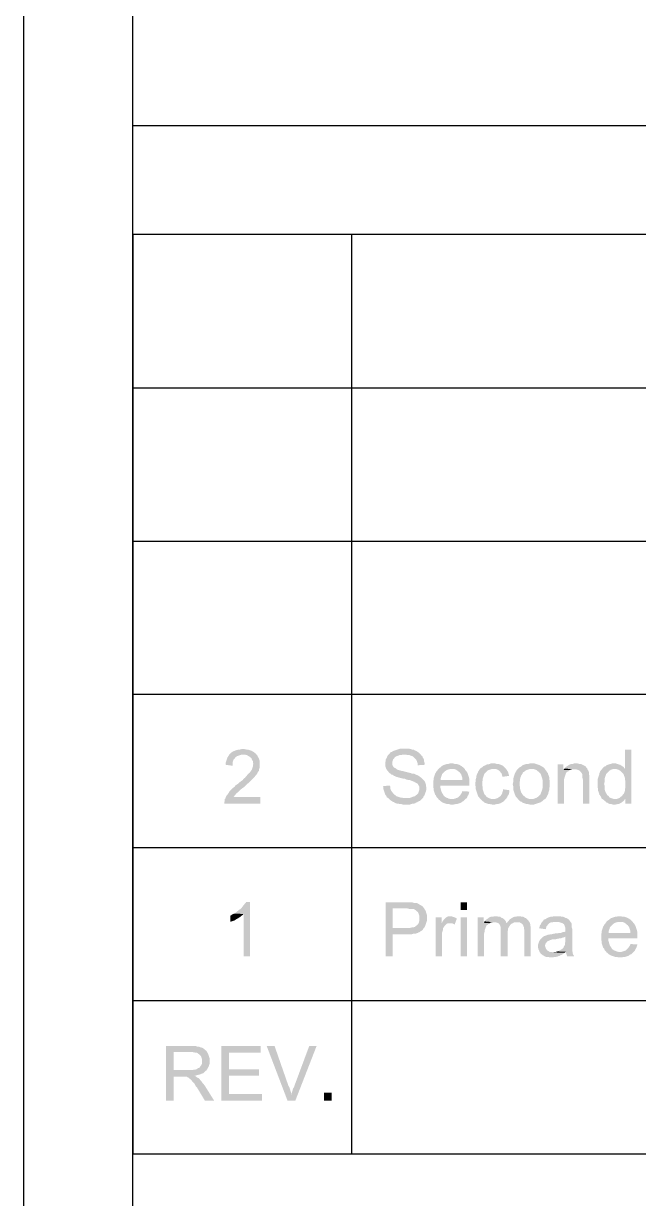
# Model space of a CAD drawing. Header units: millimetres. Extents: x -35.3 to 0.3, y 0.4 to 20.6.
# Drawn here: x -7.615 to -6.505, y 3.895 to 6.015 of the extents above; entities that cross this region are included whole.
import ezdxf

# ---------------------------------------------------------------- set-up
doc = ezdxf.new("R2010")
doc.units = ezdxf.units.MM
doc.linetypes.add('PDF_IMPORT', pattern=[1, 0.8, -0.2])
doc.layers.add('PDF _Geometria', color=7, linetype='Continuous')
doc.layers.add('PDF _Riempimenti solidi', color=7, linetype='Continuous')

msp = doc.modelspace()

# ---------------------------------------------------------------- hatches: boundary and pattern name
at = {"layer": 'PDF _Riempimenti solidi', "transparency": 33554559}
for points in [[(-6.9277, 4.7068), (-6.9352, 4.7068), (-6.9402, 4.7052), (-6.9427, 4.7043), (-6.9452, 4.7035), (-6.9477, 4.7027), (-6.9502, 4.701), (-6.9527, 4.7002), (-6.9543, 4.6977), (-6.956, 4.696), (-6.9577, 4.6943), (-6.9585, 4.6927), (-6.9593, 4.6902), (-6.961, 4.6877), (-6.961, 4.6852), (-6.9618, 4.6827), (-6.9618, 4.6752), (-6.961, 4.6727), (-6.9602, 4.6702), (-6.9585, 4.6677), (-6.9568, 4.666), (-6.9552, 4.6635), (-6.9527, 4.6618), (-6.951, 4.6602), (-6.9477, 4.6593), (-6.9477, 4.6585), (-6.946, 4.6577), (-6.9435, 4.6568), (-6.9418, 4.656), (-6.9393, 4.6552), (-6.9293, 4.6527), (-6.9268, 4.6527), (-6.9235, 4.651), (-6.9202, 4.6502), (-6.9177, 4.6502), (-6.9152, 4.6493), (-6.9118, 4.6477), (-6.9093, 4.6468), (-6.9068, 4.6452), (-6.9043, 4.6443), (-6.9027, 4.6427), (-6.9027, 4.6418), (-6.901, 4.6393), (-6.9002, 4.6368), (-6.9002, 4.6335), (-6.901, 4.631), (-6.9018, 4.6285), (-6.9027, 4.626), (-6.9043, 4.6243), (-6.9068, 4.6227), (-6.9085, 4.621), (-6.9118, 4.6202), (-6.9135, 4.6193), (-6.916, 4.6185), (-6.9185, 4.6177), (-6.9568, 4.6177), (-6.9552, 4.616), (-6.9535, 4.6143), (-6.951, 4.6127), (-6.9485, 4.611), (-6.946, 4.6102), (-6.9452, 4.6093), (-6.9435, 4.6085), (-6.941, 4.6077), (-6.9385, 4.6077), (-6.936, 4.6068), (-6.9327, 4.6068), (-6.9302, 4.606), (-6.9177, 4.606), (-6.9127, 4.6077), (-6.9102, 4.6077), (-6.9077, 4.6085), (-6.9052, 4.6102), (-6.9043, 4.6102), (-6.9018, 4.6118), (-6.8993, 4.6127), (-6.8977, 4.6143), (-6.8952, 4.6168), (-6.8935, 4.6185), (-6.8927, 4.621), (-6.891, 4.6227), (-6.8902, 4.6252), (-6.8885, 4.6302), (-6.8877, 4.6327), (-6.8877, 4.6368), (-6.8885, 4.6393), (-6.8885, 4.6418), (-6.8902, 4.6468), (-6.8918, 4.6493), (-6.8935, 4.651), (-6.8952, 4.6527), (-6.8968, 4.6543), (-6.9018, 4.6577), (-6.9043, 4.6593), (-6.9052, 4.6593), (-6.9085, 4.661), (-6.911, 4.6618), (-6.9135, 4.6618), (-6.916, 4.6627), (-6.926, 4.6652), (-6.9285, 4.666), (-6.9327, 4.6668), (-6.936, 4.6677), (-6.9385, 4.6685), (-6.941, 4.6693), (-6.9427, 4.671), (-6.946, 4.6727), (-6.9468, 4.6735), (-6.9485, 4.676), (-6.9493, 4.6785), (-6.9493, 4.6827), (-6.9485, 4.6852), (-6.9477, 4.6877), (-6.946, 4.6893), (-6.9443, 4.6918), (-6.941, 4.6935), (-6.9385, 4.6943), (-6.936, 4.6952), (-6.9335, 4.6952), (-6.9302, 4.696), (-6.8977, 4.696), (-6.901, 4.6993), (-6.9035, 4.701), (-6.906, 4.7027), (-6.9085, 4.7035), (-6.911, 4.7052), (-6.9135, 4.7052), (-6.916, 4.706), (-6.9193, 4.7068), (-6.9243, 4.7068)], [(-7.1943, 4.696), (-7.2193, 4.696), (-7.2152, 4.696), (-7.2118, 4.6952), (-7.2102, 4.6943), (-7.2077, 4.6927), (-7.206, 4.691), (-7.2052, 4.691), (-7.2035, 4.6893), (-7.2027, 4.6868), (-7.201, 4.6843), (-7.201, 4.6818), (-7.2002, 4.6793), (-7.201, 4.6768), (-7.201, 4.6743), (-7.2027, 4.6693), (-7.2043, 4.6668), (-7.206, 4.6643), (-7.2068, 4.6635), (-7.2102, 4.6602), (-7.2118, 4.6585), (-7.2135, 4.6568), (-7.2152, 4.6543), (-7.2177, 4.6527), (-7.2193, 4.6502), (-7.2218, 4.6485), (-7.2252, 4.646), (-7.2277, 4.6435), (-7.2302, 4.6418), (-7.2327, 4.6402), (-7.2343, 4.6377), (-7.2368, 4.636), (-7.2435, 4.6293), (-7.2443, 4.6277), (-7.246, 4.6252), (-7.2477, 4.6227), (-7.2493, 4.621), (-7.2502, 4.6185), (-7.251, 4.616), (-7.2518, 4.616), (-7.2518, 4.6127), (-7.2527, 4.6102), (-7.2527, 4.6077), (-7.1877, 4.6077), (-7.1877, 4.6193), (-7.236, 4.6193), (-7.2343, 4.6218), (-7.2327, 4.6235), (-7.231, 4.626), (-7.2302, 4.6268), (-7.2285, 4.6277), (-7.2268, 4.6293), (-7.2252, 4.631), (-7.2227, 4.6335), (-7.2202, 4.6352), (-7.2168, 4.6377), (-7.216, 4.6385), (-7.2135, 4.641), (-7.211, 4.6435), (-7.2085, 4.6452), (-7.2068, 4.6468), (-7.2043, 4.6493), (-7.2027, 4.651), (-7.201, 4.6527), (-7.2002, 4.6535), (-7.1985, 4.6552), (-7.1977, 4.656), (-7.196, 4.6585), (-7.1943, 4.6602), (-7.1927, 4.6627), (-7.1918, 4.6652), (-7.1902, 4.6668), (-7.1902, 4.6685), (-7.1885, 4.6735), (-7.1885, 4.6843), (-7.1902, 4.6893), (-7.1918, 4.6918), (-7.1927, 4.6943)], [(-7.2185, 4.706), (-7.2218, 4.706), (-7.2243, 4.7052), (-7.2268, 4.7052), (-7.2302, 4.7043), (-7.2327, 4.7035), (-7.2343, 4.7027), (-7.2368, 4.7018), (-7.2393, 4.7002), (-7.241, 4.6985), (-7.2427, 4.6968), (-7.2443, 4.6952), (-7.2452, 4.6935), (-7.2468, 4.691), (-7.2477, 4.6885), (-7.2493, 4.6835), (-7.2502, 4.681), (-7.2502, 4.6777), (-7.2377, 4.676), (-7.2377, 4.6818), (-7.2368, 4.6843), (-7.236, 4.6868), (-7.2343, 4.6885), (-7.2327, 4.691), (-7.2318, 4.6918), (-7.2293, 4.6935), (-7.2268, 4.6943), (-7.2218, 4.696), (-7.1943, 4.696), (-7.196, 4.6985), (-7.1968, 4.6985), (-7.1985, 4.7002), (-7.2002, 4.701), (-7.2027, 4.7027), (-7.2077, 4.7043), (-7.2102, 4.7052), (-7.2127, 4.7052), (-7.216, 4.706)], [(-6.8977, 4.696), (-6.9268, 4.696), (-6.9243, 4.696), (-6.9218, 4.6952), (-6.9185, 4.6952), (-6.916, 4.6943), (-6.9135, 4.6935), (-6.9118, 4.6927), (-6.9068, 4.6877), (-6.9052, 4.6852), (-6.9043, 4.6827), (-6.9035, 4.6802), (-6.9035, 4.6768), (-6.891, 4.6777), (-6.891, 4.681), (-6.8918, 4.6835), (-6.8918, 4.686), (-6.8927, 4.6885), (-6.8943, 4.691), (-6.8952, 4.6935), (-6.896, 4.6935)], [(-6.5177, 4.7052), (-6.5293, 4.7052), (-6.5293, 4.6702), (-6.5477, 4.6702), (-6.5452, 4.6702), (-6.5427, 4.6693), (-6.5402, 4.6685), (-6.5377, 4.6668), (-6.536, 4.6652), (-6.5343, 4.6635), (-6.5335, 4.6627), (-6.5318, 4.661), (-6.531, 4.6585), (-6.5302, 4.6568), (-6.5293, 4.6543), (-6.5293, 4.6518), (-6.5285, 4.6485), (-6.5285, 4.6368), (-6.5293, 4.6335), (-6.5293, 4.631), (-6.5302, 4.6285), (-6.531, 4.626), (-6.5327, 4.6243), (-6.5335, 4.6227), (-6.5352, 4.621), (-6.5377, 4.6193), (-6.5393, 4.6177), (-6.5418, 4.6168), (-6.5285, 4.6168), (-6.5285, 4.6077), (-6.5177, 4.6077)], [(-6.866, 4.6702), (-6.8677, 4.6677), (-6.8693, 4.666), (-6.8702, 4.6643), (-6.8718, 4.6618), (-6.8727, 4.6593), (-6.8735, 4.6568), (-6.8743, 4.6543), (-6.8743, 4.6518), (-6.8752, 4.6485), (-6.8752, 4.6368), (-6.8743, 4.6335), (-6.8743, 4.631), (-6.8727, 4.626), (-6.8718, 4.6235), (-6.8702, 4.6218), (-6.8693, 4.6193), (-6.8677, 4.6177), (-6.866, 4.616), (-6.841, 4.616), (-6.8443, 4.616), (-6.8477, 4.6168), (-6.8493, 4.6177), (-6.8518, 4.6185), (-6.8543, 4.6202), (-6.856, 4.6218), (-6.8568, 4.6227), (-6.8577, 4.6243), (-6.8593, 4.6268), (-6.8602, 4.6285), (-6.861, 4.631), (-6.8618, 4.6343), (-6.8627, 4.6368), (-6.8627, 4.6402), (-6.8102, 4.6402), (-6.8102, 4.6493), (-6.8618, 4.6502), (-6.8618, 4.6535), (-6.861, 4.656), (-6.8602, 4.6585), (-6.8593, 4.661), (-6.8543, 4.666), (-6.8518, 4.6677), (-6.8502, 4.6685), (-6.8477, 4.6693), (-6.8443, 4.6702), (-6.8418, 4.6702)], [(-6.8418, 4.6802), (-6.8452, 4.6802), (-6.8477, 4.6793), (-6.8502, 4.6793), (-6.8552, 4.6777), (-6.8577, 4.6768), (-6.8602, 4.6752), (-6.8618, 4.6735), (-6.8643, 4.6718), (-6.866, 4.6702), (-6.8377, 4.6702), (-6.8352, 4.6693), (-6.8335, 4.6685), (-6.831, 4.6668), (-6.8293, 4.6652), (-6.8268, 4.6635), (-6.8268, 4.6627), (-6.8252, 4.661), (-6.8243, 4.6585), (-6.8235, 4.656), (-6.8227, 4.6535), (-6.8227, 4.6502), (-6.8618, 4.6502), (-6.8102, 4.6493), (-6.8102, 4.6518), (-6.811, 4.6552), (-6.8118, 4.6577), (-6.8127, 4.6602), (-6.8135, 4.6627), (-6.8143, 4.6643), (-6.816, 4.6668), (-6.8177, 4.6685), (-6.8185, 4.6702), (-6.8218, 4.6735), (-6.8243, 4.6752), (-6.8268, 4.6768), (-6.8285, 4.6777), (-6.831, 4.6785), (-6.8335, 4.6793), (-6.8368, 4.6793), (-6.8393, 4.6802)], [(-6.7668, 4.6802), (-6.771, 4.6802), (-6.7735, 4.6793), (-6.776, 4.6785), (-6.7785, 4.6785), (-6.781, 4.6768), (-6.7835, 4.676), (-6.7852, 4.6752), (-6.7868, 4.6735), (-6.7893, 4.6718), (-6.791, 4.6702), (-6.7927, 4.6677), (-6.7943, 4.6652), (-6.7952, 4.6627), (-6.796, 4.6618), (-6.7968, 4.6593), (-6.7977, 4.6568), (-6.7977, 4.6543), (-6.7985, 4.6518), (-6.7985, 4.6485), (-6.7993, 4.646), (-6.7993, 4.6402), (-6.7985, 4.6368), (-6.7985, 4.6335), (-6.7977, 4.631), (-6.7968, 4.6285), (-6.796, 4.626), (-6.7952, 4.6235), (-6.7943, 4.621), (-6.7927, 4.6193), (-6.7918, 4.6177), (-6.7902, 4.616), (-6.7668, 4.616), (-6.7702, 4.616), (-6.7727, 4.6168), (-6.7752, 4.6177), (-6.7768, 4.6185), (-6.7793, 4.6202), (-6.781, 4.6227), (-6.7827, 4.6243), (-6.7835, 4.626), (-6.7843, 4.6285), (-6.786, 4.6335), (-6.786, 4.6368), (-6.7868, 4.6402), (-6.7868, 4.6468), (-6.786, 4.6502), (-6.786, 4.6527), (-6.7843, 4.6577), (-6.7835, 4.6602), (-6.7827, 4.6618), (-6.781, 4.6635), (-6.7802, 4.6643), (-6.7768, 4.6677), (-6.7718, 4.6693), (-6.7693, 4.6702), (-6.766, 4.6702), (-6.7443, 4.671), (-6.746, 4.6727), (-6.7477, 4.6743), (-6.7485, 4.6752), (-6.751, 4.6768), (-6.7535, 4.6777), (-6.7552, 4.6785), (-6.7585, 4.6793), (-6.761, 4.6793), (-6.7635, 4.6802)], [(-6.7443, 4.671), (-6.766, 4.6702), (-6.7627, 4.6702), (-6.7602, 4.6693), (-6.7585, 4.6685), (-6.756, 4.6668), (-6.7552, 4.666), (-6.7535, 4.6635), (-6.7518, 4.6618), (-6.751, 4.6585), (-6.7502, 4.656), (-6.7385, 4.6577), (-6.7385, 4.6585), (-6.7393, 4.661), (-6.7402, 4.6643), (-6.741, 4.666), (-6.7427, 4.6685)], [(-6.7227, 4.6702), (-6.7243, 4.6685), (-6.7252, 4.6668), (-6.7268, 4.6643), (-6.7277, 4.6627), (-6.7285, 4.6602), (-6.7293, 4.6577), (-6.7302, 4.6552), (-6.731, 4.6518), (-6.731, 4.646), (-6.7318, 4.6435), (-6.7318, 4.6427), (-6.731, 4.6393), (-6.731, 4.6335), (-6.7302, 4.631), (-6.7285, 4.626), (-6.7268, 4.621), (-6.7252, 4.6193), (-6.7235, 4.6177), (-6.7227, 4.616), (-6.6985, 4.616), (-6.7018, 4.616), (-6.7043, 4.6168), (-6.7068, 4.6177), (-6.7093, 4.6193), (-6.711, 4.621), (-6.7135, 4.6227), (-6.7143, 4.6243), (-6.716, 4.6268), (-6.7168, 4.6285), (-6.7177, 4.631), (-6.7185, 4.6343), (-6.7185, 4.6368), (-6.7193, 4.6402), (-6.7193, 4.6468), (-6.7185, 4.6493), (-6.7185, 4.6527), (-6.7177, 4.6552), (-6.7168, 4.6577), (-6.716, 4.6593), (-6.7143, 4.6618), (-6.7135, 4.6635), (-6.7127, 4.6643), (-6.7102, 4.666), (-6.7085, 4.6677), (-6.706, 4.6685), (-6.701, 4.6702), (-6.6985, 4.6702)], [(-6.6985, 4.6802), (-6.701, 4.6802), (-6.7035, 4.6793), (-6.7068, 4.6793), (-6.7093, 4.6785), (-6.7143, 4.6768), (-6.716, 4.6752), (-6.7185, 4.6735), (-6.7202, 4.6727), (-6.721, 4.6718), (-6.7227, 4.6702), (-6.6943, 4.6702), (-6.6918, 4.6693), (-6.6893, 4.6685), (-6.6877, 4.6668), (-6.6852, 4.6652), (-6.6835, 4.6635), (-6.6818, 4.6618), (-6.681, 4.6602), (-6.6802, 4.6577), (-6.6793, 4.6552), (-6.6785, 4.6527), (-6.6777, 4.6493), (-6.6777, 4.6368), (-6.6785, 4.6335), (-6.6793, 4.631), (-6.6802, 4.6285), (-6.681, 4.6268), (-6.6818, 4.6243), (-6.6835, 4.6227), (-6.6843, 4.6218), (-6.686, 4.6202), (-6.6885, 4.6185), (-6.6902, 4.6177), (-6.6927, 4.6168), (-6.6952, 4.616), (-6.7227, 4.616), (-6.7202, 4.6135), (-6.7185, 4.6118), (-6.716, 4.611), (-6.7143, 4.6093), (-6.7093, 4.6077), (-6.7068, 4.6068), (-6.7043, 4.6068), (-6.701, 4.606), (-6.6935, 4.606), (-6.6885, 4.6077), (-6.6835, 4.6093), (-6.681, 4.6102), (-6.6802, 4.611), (-6.6777, 4.6127), (-6.676, 4.6143), (-6.6735, 4.616), (-6.6718, 4.6177), (-6.6702, 4.6202), (-6.6693, 4.6227), (-6.6677, 4.6252), (-6.6677, 4.6268), (-6.666, 4.6318), (-6.666, 4.6352), (-6.6652, 4.6377), (-6.6652, 4.6493), (-6.666, 4.6527), (-6.666, 4.6552), (-6.6668, 4.6577), (-6.6677, 4.6602), (-6.6685, 4.6627), (-6.6702, 4.6643), (-6.671, 4.6668), (-6.6727, 4.6685), (-6.6743, 4.671), (-6.676, 4.6727), (-6.6785, 4.6743), (-6.6802, 4.6752), (-6.6827, 4.6768), (-6.6852, 4.6777), (-6.6902, 4.6793), (-6.6927, 4.6802), (-6.6952, 4.6802)], [(-6.6402, 4.6785), (-6.651, 4.6785), (-6.651, 4.6077), (-6.6393, 4.6077), (-6.6393, 4.651), (-6.6385, 4.6543), (-6.6377, 4.6568), (-6.6368, 4.6593), (-6.636, 4.6618), (-6.6352, 4.6635), (-6.6335, 4.6652), (-6.6327, 4.6652), (-6.6302, 4.6668), (-6.6285, 4.6685), (-6.6402, 4.6685)], [(-6.6385, 4.671), (-6.6402, 4.6685), (-6.6285, 4.6685), (-6.626, 4.6693), (-6.6202, 4.6693)], [(-6.6177, 4.6802), (-6.621, 4.6802), (-6.6235, 4.6793), (-6.626, 4.6793), (-6.6285, 4.6785), (-6.631, 4.6768), (-6.6327, 4.676), (-6.6352, 4.6743), (-6.6385, 4.671), (-6.6202, 4.6693), (-6.6168, 4.6693), (-6.6143, 4.6685), (-6.6118, 4.6677), (-6.6085, 4.6643), (-6.6068, 4.6618), (-6.606, 4.6593), (-6.606, 4.6543), (-6.6052, 4.651), (-6.6052, 4.6077), (-6.5935, 4.6077), (-6.5935, 4.6585), (-6.5943, 4.661), (-6.5943, 4.6643), (-6.5952, 4.6668), (-6.5968, 4.6693), (-6.5977, 4.6718), (-6.601, 4.6752), (-6.6035, 4.6768), (-6.606, 4.6777), (-6.6068, 4.6785), (-6.6093, 4.6793), (-6.6118, 4.6793), (-6.6152, 4.6802)], [(-6.5485, 4.6802), (-6.5518, 4.6802), (-6.5552, 4.6793), (-6.5577, 4.6785), (-6.5602, 4.6777), (-6.5627, 4.6768), (-6.5643, 4.6752), (-6.5652, 4.6752), (-6.5677, 4.6735), (-6.5693, 4.6718), (-6.571, 4.6693), (-6.5727, 4.6677), (-6.5743, 4.6652), (-6.5752, 4.6627), (-6.5752, 4.6618), (-6.576, 4.6593), (-6.5768, 4.6568), (-6.5777, 4.6543), (-6.5785, 4.6518), (-6.5785, 4.6368), (-6.5777, 4.6335), (-6.5777, 4.631), (-6.5768, 4.6285), (-6.576, 4.626), (-6.5752, 4.6235), (-6.5743, 4.6227), (-6.5727, 4.6202), (-6.5718, 4.6177), (-6.5702, 4.616), (-6.5468, 4.616), (-6.5493, 4.616), (-6.5518, 4.6168), (-6.5543, 4.6177), (-6.5568, 4.6185), (-6.5585, 4.621), (-6.561, 4.6227), (-6.5618, 4.6243), (-6.5635, 4.6268), (-6.5643, 4.6285), (-6.5652, 4.631), (-6.566, 4.6335), (-6.566, 4.6402), (-6.5668, 4.6427), (-6.5668, 4.6435), (-6.566, 4.6468), (-6.566, 4.6527), (-6.5652, 4.6552), (-6.5643, 4.6577), (-6.5635, 4.6602), (-6.5627, 4.6618), (-6.5577, 4.6668), (-6.5552, 4.6685), (-6.5527, 4.6693), (-6.5502, 4.6702), (-6.5293, 4.6702), (-6.531, 4.6727), (-6.5327, 4.6743), (-6.5377, 4.6777), (-6.5385, 4.6777), (-6.541, 4.6785), (-6.5435, 4.6793), (-6.546, 4.6802)], [(-6.9535, 4.6402), (-6.966, 4.6393), (-6.9652, 4.6368), (-6.9652, 4.6335), (-6.9643, 4.631), (-6.9635, 4.6285), (-6.9627, 4.626), (-6.9618, 4.6235), (-6.9602, 4.6218), (-6.9593, 4.6193), (-6.9568, 4.6177), (-6.9243, 4.6177), (-6.9293, 4.6177), (-6.9318, 4.6185), (-6.9343, 4.6185), (-6.9368, 4.6193), (-6.9393, 4.6202), (-6.9418, 4.621), (-6.9435, 4.6227), (-6.946, 4.6243), (-6.9477, 4.626), (-6.9493, 4.6285), (-6.9502, 4.6293), (-6.9518, 4.6318), (-6.9527, 4.6343), (-6.9527, 4.6368)], [(-6.8227, 4.6302), (-6.8235, 4.6277), (-6.8268, 4.6227), (-6.8302, 4.6193), (-6.831, 4.6185), (-6.8335, 4.6177), (-6.836, 4.6168), (-6.8385, 4.616), (-6.866, 4.616), (-6.866, 4.6152), (-6.8635, 4.6135), (-6.8618, 4.6118), (-6.8593, 4.6102), (-6.8577, 4.6093), (-6.8552, 4.6085), (-6.8502, 4.6068), (-6.8468, 4.6068), (-6.8443, 4.606), (-6.8385, 4.606), (-6.8352, 4.6068), (-6.8327, 4.6068), (-6.8277, 4.6085), (-6.8252, 4.6093), (-6.8235, 4.611), (-6.821, 4.6118), (-6.8202, 4.6127), (-6.8177, 4.6152), (-6.816, 4.6168), (-6.8143, 4.6185), (-6.8135, 4.621), (-6.8118, 4.6235), (-6.811, 4.626), (-6.8102, 4.6293)], [(-6.7493, 4.6335), (-6.7493, 4.6318), (-6.7502, 4.6293), (-6.751, 4.626), (-6.7518, 4.6243), (-6.7535, 4.6218), (-6.7552, 4.6202), (-6.7568, 4.6193), (-6.7593, 4.6177), (-6.7618, 4.6168), (-6.7643, 4.616), (-6.7902, 4.616), (-6.7868, 4.6127), (-6.7843, 4.611), (-6.7827, 4.6093), (-6.7802, 4.6085), (-6.7777, 4.6077), (-6.7752, 4.6068), (-6.7727, 4.6068), (-6.7693, 4.606), (-6.7643, 4.606), (-6.761, 4.6068), (-6.7585, 4.6068), (-6.756, 4.6077), (-6.7535, 4.6085), (-6.751, 4.6102), (-6.7493, 4.611), (-6.7468, 4.6127), (-6.7468, 4.6135), (-6.7435, 4.6168), (-6.7418, 4.6193), (-6.741, 4.6218), (-6.7393, 4.6235), (-6.7385, 4.6268), (-6.7377, 4.6293), (-6.7377, 4.6318)], [(-6.5418, 4.6168), (-6.5443, 4.616), (-6.5702, 4.616), (-6.5677, 4.6143), (-6.566, 4.6127), (-6.5635, 4.611), (-6.5635, 4.6102), (-6.561, 4.6093), (-6.5585, 4.6077), (-6.556, 4.6068), (-6.5535, 4.6068), (-6.551, 4.606), (-6.546, 4.606), (-6.5427, 4.6068), (-6.5402, 4.6068), (-6.5377, 4.6085), (-6.536, 4.6093), (-6.5335, 4.611), (-6.5302, 4.6143), (-6.5285, 4.6168)], [(-7.206, 4.4302), (-7.2135, 4.4302), (-7.2135, 4.4293), (-7.2152, 4.4277), (-7.2168, 4.4252), (-7.2185, 4.4235), (-7.2202, 4.421), (-7.2218, 4.4193), (-7.2243, 4.4168), (-7.226, 4.416), (-7.2277, 4.4143), (-7.2302, 4.4127), (-7.2318, 4.411), (-7.2343, 4.4093), (-7.2177, 4.4085), (-7.2177, 4.3318), (-7.206, 4.3318)], [(-6.9243, 4.4293), (-6.961, 4.4293), (-6.961, 4.3318), (-6.9485, 4.3318), (-6.9485, 4.3718), (-6.9143, 4.3718), (-6.9118, 4.3727), (-6.9085, 4.3727), (-6.906, 4.3735), (-6.9035, 4.3743), (-6.9018, 4.3752), (-6.8993, 4.376), (-6.8977, 4.3777), (-6.896, 4.3785), (-6.8943, 4.3802), (-6.8935, 4.3818), (-6.9485, 4.3835), (-6.9485, 4.4185), (-6.8918, 4.4185), (-6.8935, 4.421), (-6.8952, 4.4227), (-6.8977, 4.4243), (-6.901, 4.426), (-6.9035, 4.4277), (-6.9068, 4.4285), (-6.9102, 4.4285), (-6.9127, 4.4293), (-6.921, 4.4293)], [(-6.8918, 4.4185), (-6.9235, 4.4185), (-6.9218, 4.4185), (-6.9185, 4.4177), (-6.911, 4.4177), (-6.9093, 4.4168), (-6.9068, 4.4152), (-6.9052, 4.4135), (-6.9027, 4.4118), (-6.9027, 4.411), (-6.9018, 4.4093), (-6.901, 4.4068), (-6.9002, 4.4035), (-6.9002, 4.3968), (-6.901, 4.3943), (-6.9018, 4.3918), (-6.9035, 4.3893), (-6.9052, 4.3877), (-6.9068, 4.3868), (-6.9085, 4.3852), (-6.911, 4.3843), (-6.9135, 4.3843), (-6.9168, 4.3835), (-6.9485, 4.3835), (-6.8935, 4.3818), (-6.8918, 4.3835), (-6.8902, 4.386), (-6.8893, 4.3885), (-6.8885, 4.391), (-6.8868, 4.396), (-6.8868, 4.4068), (-6.8877, 4.4093), (-6.8885, 4.4127), (-6.8902, 4.416)], [(-6.8143, 4.416), (-6.8143, 4.4293), (-6.826, 4.4293), (-6.826, 4.416)], [(-7.2343, 4.4093), (-7.2368, 4.4085), (-7.2393, 4.4068), (-7.2418, 4.4052), (-7.2418, 4.3935), (-7.2418, 4.3943), (-7.2393, 4.3952), (-7.2368, 4.396), (-7.2343, 4.3968), (-7.2318, 4.3985), (-7.2293, 4.4002), (-7.2285, 4.4002), (-7.2235, 4.4035), (-7.2218, 4.4052), (-7.2193, 4.4068), (-7.2177, 4.4085)], [(-6.8602, 4.4027), (-6.871, 4.4027), (-6.871, 4.3318), (-6.8593, 4.3318), (-6.8593, 4.3752), (-6.8585, 4.3777), (-6.8577, 4.3802), (-6.8577, 4.3827), (-6.8543, 4.3877), (-6.8527, 4.3893), (-6.851, 4.391), (-6.8485, 4.3918), (-6.846, 4.3918), (-6.8602, 4.3918)], [(-6.8452, 4.4043), (-6.8477, 4.4043), (-6.8502, 4.4035), (-6.8527, 4.4018), (-6.8535, 4.401), (-6.8552, 4.3993), (-6.8568, 4.3977), (-6.8585, 4.3952), (-6.8602, 4.3918), (-6.8418, 4.3918), (-6.8393, 4.391), (-6.8368, 4.3893), (-6.8327, 4.4002), (-6.8352, 4.4018), (-6.8377, 4.4027), (-6.8402, 4.4035), (-6.8427, 4.4043)], [(-6.8143, 4.3318), (-6.8143, 4.4027), (-6.826, 4.4027), (-6.826, 4.3318)], [(-6.7843, 4.4027), (-6.7952, 4.4027), (-6.7952, 4.3318), (-6.7835, 4.3318), (-6.7835, 4.3735), (-6.7827, 4.3768), (-6.7827, 4.3793), (-6.7818, 4.381), (-6.781, 4.3835), (-6.7802, 4.3852), (-6.7793, 4.3877), (-6.7768, 4.3893), (-6.7752, 4.391), (-6.7735, 4.3918), (-6.7843, 4.3927)], [(-6.7827, 4.3952), (-6.7843, 4.3927), (-6.7735, 4.3918), (-6.771, 4.3935), (-6.766, 4.3935)], [(-6.7635, 4.4043), (-6.7652, 4.4043), (-6.7685, 4.4035), (-6.771, 4.4035), (-6.7735, 4.4027), (-6.776, 4.401), (-6.7768, 4.4002), (-6.7793, 4.3985), (-6.7827, 4.3952), (-6.766, 4.3935), (-6.7627, 4.3935), (-6.7602, 4.3927), (-6.7577, 4.3918), (-6.7427, 4.3918), (-6.7435, 4.3927), (-6.7443, 4.3952), (-6.746, 4.3977), (-6.7477, 4.3993), (-6.7502, 4.401), (-6.7527, 4.4018), (-6.7543, 4.4035), (-6.7577, 4.4035), (-6.7602, 4.4043)], [(-6.741, 4.3943), (-6.7427, 4.3918), (-6.7577, 4.3918), (-6.756, 4.3902), (-6.7552, 4.3885), (-6.7543, 4.3868), (-6.7535, 4.3843), (-6.7535, 4.3318), (-6.741, 4.3318), (-6.741, 4.3777), (-6.7402, 4.3802), (-6.7402, 4.3827), (-6.7385, 4.3852), (-6.7377, 4.3868), (-6.736, 4.3893), (-6.7343, 4.391), (-6.7318, 4.3918), (-6.7293, 4.3935), (-6.7235, 4.3935)], [(-6.721, 4.4043), (-6.7235, 4.4043), (-6.726, 4.4035), (-6.7285, 4.4035), (-6.731, 4.4027), (-6.7335, 4.401), (-6.7352, 4.4002), (-6.7377, 4.3985), (-6.7393, 4.396), (-6.741, 4.3943), (-6.7235, 4.3935), (-6.7193, 4.3935), (-6.7168, 4.3918), (-6.7152, 4.391), (-6.7135, 4.3893), (-6.7127, 4.3868), (-6.7118, 4.3852), (-6.7118, 4.3827), (-6.711, 4.3802), (-6.711, 4.3318), (-6.6993, 4.3318), (-6.6993, 4.3843), (-6.7002, 4.3877), (-6.7002, 4.3902), (-6.701, 4.3927), (-6.7027, 4.3952), (-6.7035, 4.3968), (-6.7052, 4.3985), (-6.706, 4.3993), (-6.7077, 4.401), (-6.7102, 4.4018), (-6.7127, 4.4035), (-6.7152, 4.4035), (-6.7185, 4.4043)], [(-6.6785, 4.3943), (-6.6802, 4.3927), (-6.681, 4.3902), (-6.6827, 4.3885), (-6.6835, 4.3852), (-6.6843, 4.3827), (-6.6718, 4.381), (-6.6718, 4.3827), (-6.671, 4.386), (-6.6693, 4.3877), (-6.6677, 4.3902), (-6.666, 4.3918), (-6.6643, 4.3927), (-6.6627, 4.3935), (-6.6602, 4.3935), (-6.6568, 4.3943), (-6.6535, 4.3943)], [(-6.6518, 4.4043), (-6.6577, 4.4043), (-6.661, 4.4035), (-6.6635, 4.4035), (-6.666, 4.4027), (-6.6685, 4.4018), (-6.6702, 4.401), (-6.6727, 4.3993), (-6.6752, 4.3985), (-6.6768, 4.3968), (-6.6785, 4.3943), (-6.6493, 4.3943), (-6.6468, 4.3935), (-6.6418, 4.3918), (-6.6402, 4.3902), (-6.6393, 4.3902), (-6.6385, 4.3885), (-6.6377, 4.386), (-6.6368, 4.3835), (-6.6368, 4.3768), (-6.6385, 4.376), (-6.641, 4.376), (-6.6427, 4.3752), (-6.6452, 4.3743), (-6.6485, 4.3743), (-6.651, 4.3735), (-6.6543, 4.3735), (-6.6585, 4.3727), (-6.6618, 4.3718), (-6.6643, 4.3718), (-6.6668, 4.371), (-6.6685, 4.371), (-6.6702, 4.3702), (-6.6727, 4.3693), (-6.6752, 4.3685), (-6.6368, 4.3677), (-6.6368, 4.3585), (-6.6377, 4.3552), (-6.6377, 4.3527), (-6.6385, 4.351), (-6.6393, 4.3502), (-6.6402, 4.3477), (-6.6418, 4.346), (-6.6468, 4.3427), (-6.6485, 4.3418), (-6.651, 4.341), (-6.636, 4.3402), (-6.636, 4.3393), (-6.6352, 4.3368), (-6.6343, 4.3343), (-6.6335, 4.3318), (-6.621, 4.3318), (-6.621, 4.3327), (-6.6227, 4.3352), (-6.6235, 4.3377), (-6.6235, 4.3402), (-6.6243, 4.341), (-6.6243, 4.381), (-6.6252, 4.3843), (-6.6252, 4.3893), (-6.626, 4.3927), (-6.6277, 4.3943), (-6.6293, 4.3968), (-6.6302, 4.3977), (-6.6318, 4.3993), (-6.6343, 4.401), (-6.6377, 4.4018), (-6.6385, 4.4027), (-6.641, 4.4035), (-6.6435, 4.4035), (-6.646, 4.4043), (-6.6485, 4.4043)], [(-6.5627, 4.3943), (-6.5643, 4.3918), (-6.566, 4.3902), (-6.5668, 4.3885), (-6.5685, 4.386), (-6.5693, 4.3835), (-6.5702, 4.381), (-6.571, 4.3785), (-6.571, 4.376), (-6.5718, 4.3727), (-6.5718, 4.361), (-6.571, 4.3577), (-6.571, 4.3552), (-6.5702, 4.3527), (-6.5693, 4.3502), (-6.5685, 4.3477), (-6.5668, 4.346), (-6.566, 4.3435), (-6.5627, 4.3402), (-6.5377, 4.3402), (-6.541, 4.3402), (-6.5443, 4.341), (-6.546, 4.3418), (-6.5485, 4.3427), (-6.551, 4.3443), (-6.5527, 4.346), (-6.5535, 4.3468), (-6.5543, 4.3485), (-6.556, 4.351), (-6.5568, 4.3527), (-6.5577, 4.3552), (-6.5585, 4.3585), (-6.5593, 4.361), (-6.5593, 4.3643), (-6.5068, 4.3643), (-6.5068, 4.3735), (-6.5585, 4.3743), (-6.5585, 4.3777), (-6.5568, 4.3827), (-6.556, 4.3852), (-6.5543, 4.3868), (-6.5527, 4.3885), (-6.551, 4.3902), (-6.5485, 4.3918), (-6.5468, 4.3927), (-6.5443, 4.3935), (-6.541, 4.3943), (-6.5385, 4.3943)], [(-6.5385, 4.4043), (-6.5418, 4.4043), (-6.5443, 4.4035), (-6.5468, 4.4035), (-6.5493, 4.4027), (-6.5518, 4.4018), (-6.5543, 4.401), (-6.5568, 4.3993), (-6.5585, 4.3977), (-6.561, 4.396), (-6.5627, 4.3943), (-6.5343, 4.3943), (-6.5318, 4.3935), (-6.5302, 4.3927), (-6.5277, 4.391), (-6.526, 4.3893), (-6.5235, 4.3877), (-6.5235, 4.3868), (-6.5218, 4.3852), (-6.5202, 4.3802), (-6.5193, 4.3777), (-6.5193, 4.3743), (-6.5585, 4.3743), (-6.5068, 4.3735), (-6.5068, 4.376), (-6.5077, 4.3793), (-6.5085, 4.3818), (-6.5093, 4.3843), (-6.5102, 4.3868), (-6.511, 4.3885), (-6.5127, 4.391), (-6.5143, 4.3927), (-6.5152, 4.3943), (-6.5168, 4.396), (-6.5185, 4.3977), (-6.5235, 4.401), (-6.5252, 4.4018), (-6.5277, 4.4027), (-6.5302, 4.4035), (-6.5335, 4.4035), (-6.536, 4.4043)], [(-6.6752, 4.3685), (-6.6777, 4.3668), (-6.6785, 4.366), (-6.6818, 4.3627), (-6.6835, 4.3602), (-6.6843, 4.3585), (-6.6852, 4.356), (-6.686, 4.3535), (-6.686, 4.3477), (-6.6852, 4.3443), (-6.6843, 4.3427), (-6.6835, 4.3402), (-6.6818, 4.3377), (-6.6802, 4.336), (-6.6793, 4.336), (-6.6777, 4.3343), (-6.6752, 4.3327), (-6.6735, 4.3318), (-6.671, 4.331), (-6.6677, 4.331), (-6.6652, 4.3302), (-6.6593, 4.3302), (-6.656, 4.331), (-6.6535, 4.331), (-6.651, 4.3318), (-6.6485, 4.3327), (-6.6477, 4.3327), (-6.6452, 4.3343), (-6.6427, 4.3352), (-6.6402, 4.3368), (-6.6385, 4.3385), (-6.6593, 4.3393), (-6.6627, 4.3402), (-6.6652, 4.3402), (-6.6677, 4.3418), (-6.6693, 4.3427), (-6.6702, 4.3435), (-6.6718, 4.346), (-6.6727, 4.3485), (-6.6735, 4.351), (-6.6735, 4.3518), (-6.6727, 4.3543), (-6.6718, 4.3568), (-6.671, 4.3568), (-6.6693, 4.3593), (-6.6668, 4.3602), (-6.6652, 4.361), (-6.6627, 4.3618), (-6.6602, 4.3627), (-6.6552, 4.3627), (-6.6485, 4.3643), (-6.646, 4.3643), (-6.6435, 4.3652), (-6.641, 4.366), (-6.6385, 4.3668), (-6.6368, 4.3677)], [(-6.5193, 4.3543), (-6.5202, 4.3518), (-6.5218, 4.3493), (-6.5235, 4.3468), (-6.5252, 4.3452), (-6.5268, 4.3435), (-6.5277, 4.3427), (-6.5302, 4.3418), (-6.5327, 4.341), (-6.5352, 4.3402), (-6.5627, 4.3402), (-6.5627, 4.3393), (-6.5602, 4.3377), (-6.5585, 4.336), (-6.556, 4.3343), (-6.5543, 4.3335), (-6.5518, 4.3327), (-6.5493, 4.3318), (-6.5468, 4.331), (-6.5435, 4.331), (-6.541, 4.3302), (-6.5352, 4.3302), (-6.5318, 4.331), (-6.5293, 4.331), (-6.5268, 4.3318), (-6.5218, 4.3335), (-6.5202, 4.3352), (-6.5177, 4.336), (-6.5168, 4.3368), (-6.5143, 4.3393), (-6.511, 4.3427), (-6.5102, 4.3452), (-6.5085, 4.3477), (-6.5077, 4.3502), (-6.5068, 4.3535)], [(-6.651, 4.341), (-6.6535, 4.3402), (-6.656, 4.3402), (-6.6593, 4.3393), (-6.6385, 4.3385), (-6.636, 4.3402)], [(-7.3143, 4.1702), (-7.3577, 4.1702), (-7.3577, 4.0718), (-7.3443, 4.0718), (-7.3443, 4.1152), (-7.3293, 4.1152), (-7.3068, 4.1168), (-7.3043, 4.1168), (-7.3018, 4.1177), (-7.2985, 4.1185), (-7.296, 4.1193), (-7.2935, 4.1202), (-7.291, 4.121), (-7.2893, 4.1227), (-7.2877, 4.1243), (-7.286, 4.126), (-7.2852, 4.126), (-7.3443, 4.1268), (-7.3443, 4.1593), (-7.3135, 4.1593), (-7.2852, 4.1618), (-7.2877, 4.1635), (-7.2893, 4.1652), (-7.2918, 4.1668), (-7.2943, 4.1677), (-7.2952, 4.1677), (-7.2968, 4.1685), (-7.2993, 4.1693), (-7.3018, 4.1693), (-7.3043, 4.1702), (-7.311, 4.1702)], [(-7.2852, 4.1618), (-7.3135, 4.1593), (-7.3093, 4.1593), (-7.306, 4.1585), (-7.3035, 4.1585), (-7.301, 4.1577), (-7.2993, 4.156), (-7.2977, 4.1552), (-7.296, 4.1535), (-7.2943, 4.151), (-7.2927, 4.146), (-7.2927, 4.1393), (-7.2935, 4.1368), (-7.2952, 4.1343), (-7.296, 4.1335), (-7.2977, 4.131), (-7.3002, 4.1302), (-7.3027, 4.1285), (-7.3052, 4.1277), (-7.3077, 4.1277), (-7.3102, 4.1268), (-7.3443, 4.1268), (-7.2852, 4.126), (-7.2835, 4.1285), (-7.2827, 4.1302), (-7.281, 4.1327), (-7.2802, 4.1352), (-7.2793, 4.1377), (-7.2793, 4.1485), (-7.2802, 4.151), (-7.281, 4.1535), (-7.2818, 4.156), (-7.2835, 4.1585), (-7.2835, 4.1593)], [(-7.1868, 4.1702), (-7.2577, 4.1702), (-7.2577, 4.0718), (-7.1843, 4.0718), (-7.1843, 4.0835), (-7.2443, 4.0835), (-7.2443, 4.1168), (-7.1902, 4.1168), (-7.1902, 4.1285), (-7.2443, 4.1285), (-7.2443, 4.1585), (-7.1868, 4.1585)], [(-7.1618, 4.1702), (-7.176, 4.1702), (-7.1385, 4.0718), (-7.131, 4.0827), (-7.1318, 4.0827), (-7.1318, 4.0852), (-7.1327, 4.0877), (-7.1335, 4.091), (-7.1343, 4.0935), (-7.1352, 4.096), (-7.1368, 4.0985)], [(-7.086, 4.1702), (-7.0993, 4.1702), (-7.126, 4.0985), (-7.1268, 4.096), (-7.1285, 4.0935), (-7.1293, 4.0902), (-7.1302, 4.0877), (-7.131, 4.0852), (-7.131, 4.0827), (-7.1385, 4.0718), (-7.1243, 4.0718)], [(-7.3068, 4.1168), (-7.3293, 4.1152), (-7.321, 4.1152), (-7.3185, 4.1135), (-7.316, 4.1127), (-7.316, 4.1118), (-7.3135, 4.1102), (-7.3118, 4.1085), (-7.3102, 4.106), (-7.3085, 4.1043), (-7.3068, 4.1027), (-7.3052, 4.1002), (-7.3043, 4.0977), (-7.3018, 4.0952), (-7.3002, 4.0927), (-7.2877, 4.0718), (-7.271, 4.0718), (-7.2877, 4.0985), (-7.2885, 4.0993), (-7.2902, 4.1018), (-7.2918, 4.1035), (-7.2935, 4.106), (-7.2952, 4.1077), (-7.2968, 4.1102), (-7.2985, 4.1118), (-7.2993, 4.1127), (-7.3018, 4.1135), (-7.3035, 4.1152)], [(-7.0585, 4.0718), (-7.0585, 4.086), (-7.0727, 4.086), (-7.0727, 4.0718)]]:
    msp.add_hatch(color=256, dxfattribs=at).paths.add_polyline_path(points)

# ---------------------------------------------------------------- linework, layer by layer
at = {"layer": 'PDF _Geometria', "lineweight": 25}
for points in [[(0.259, 11.4727), (-7.6152, 11.4727), (-7.6152, 0.3843), (0.259, 0.3843)], [(-7.4177, 3.976), (0.0615, 3.976), (0.0615, 5.6343), (-7.4177, 5.6343)]]:
    msp.add_lwpolyline(points, close=True, dxfattribs=at)
at = {"layer": 'PDF _Geometria', "linetype": 'PDF_IMPORT', "lineweight": 25, "ltscale": 3.1575}
msp.add_lwpolyline([(-7.4177, 0.6218), (-7.4177, 8.3577)], dxfattribs=at)
at = {"layer": 'PDF _Geometria', "lineweight": 25}
for points in [[(-7.4177, 5.831), (0.0615, 5.831)], [(-7.0227, 5.6343), (-7.0227, 3.976)], [(-7.4177, 5.3577), (0.0615, 5.3577)], [(-7.4177, 5.081), (0.0615, 5.081)], [(-7.4177, 4.8052), (0.0615, 4.8052)], [(-7.4177, 4.5285), (0.0615, 4.5285)], [(-7.4177, 4.2527), (0.0615, 4.2527)]]:
    msp.add_lwpolyline(points, dxfattribs=at)

doc.saveas('drawing.dxf')
